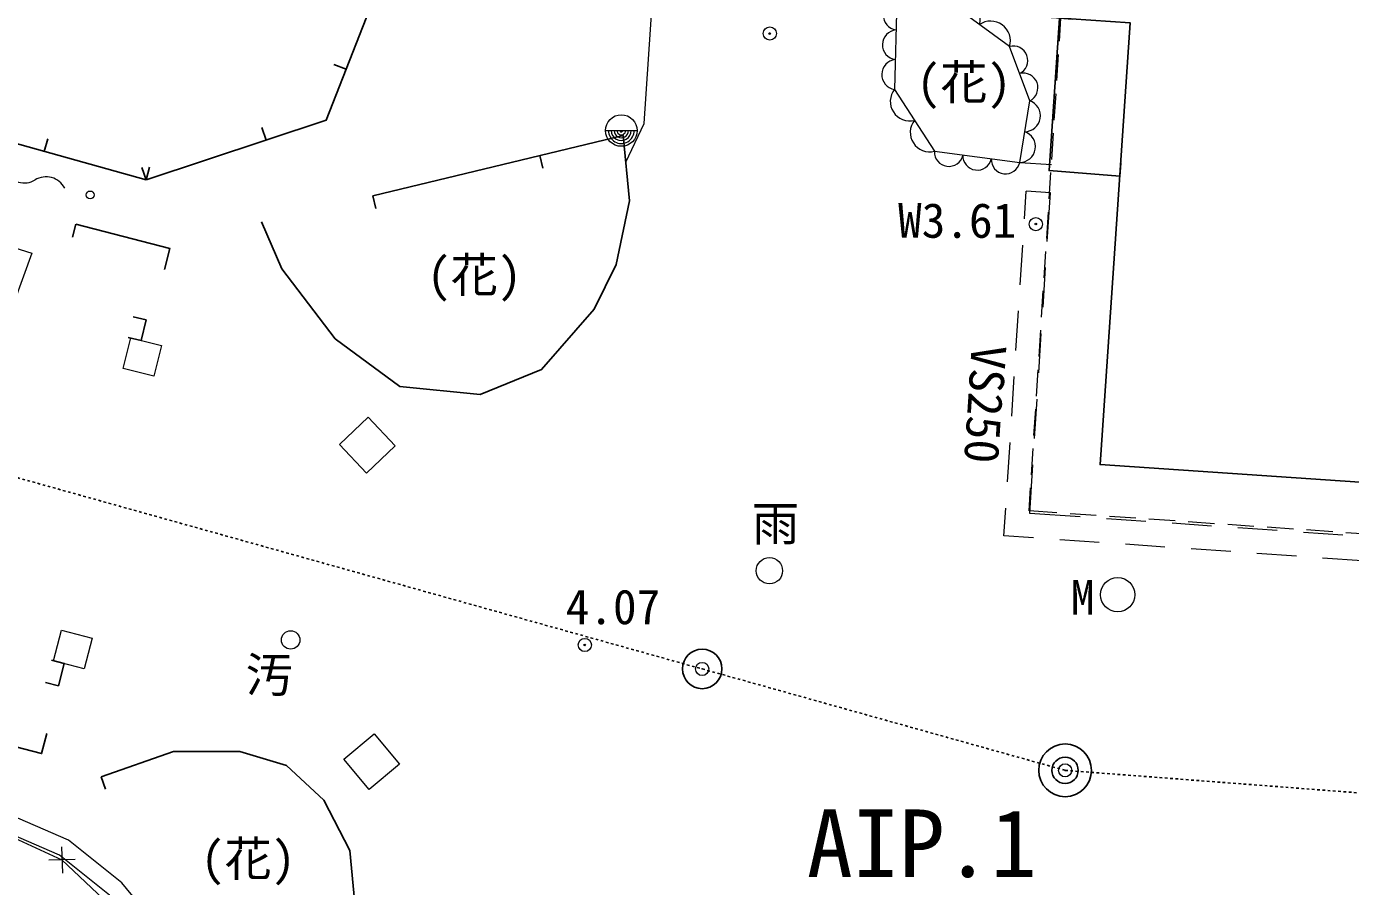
# Model space of a CAD drawing. Units: millimetres on the paper. Extents: x -630 to 607, y -589 to 603.
# Drawn here: x -236.6 to -186.4, y 12.1 to 44.7 of the extents above; entities that cross this region are included whole.
import ezdxf
from ezdxf.enums import TextEntityAlignment as Align

# ---------------------------------------------------------------- set-up
doc = ezdxf.new("R2010")
doc.units = ezdxf.units.MM
doc.header["$PDMODE"] = 32
doc.header["$PDSIZE"] = 0.5
doc.linetypes.add('CHAIN', pattern=[18.5, 12, -1.5, 3.5, -1.5])
doc.layers.add('0-0', color=7, linetype='Continuous')
for name, color, linetype, lineweight in [('0-1_S-BMK-SRVR', 3, 'Continuous', 13), ('0-3_S-BMK-HTXT', 7, 'Continuous', 13), ('0-4_S-BMK', 2, 'CHAIN', 25), ('0-8_S-BGD', 7, 'Continuous', 13), ('0-9_S-BGD-HTXT', 7, 'Continuous', 13), ('0-A_S-BGD-TXT', 7, 'Continuous', 13)]:
    doc.layers.add(name, color=color, linetype=linetype, lineweight=lineweight)
doc.styles.add('ＭＳ ゴシック', font='')
doc.styles.get('ＭＳ ゴシック').set_extended_font_data('MS Gothic')

# ---------------------------------------------------------------- blocks, each defined once
blk = doc.blocks.new('~1384')
at = {"layer": '0-8_S-BGD'}
blk.add_lwpolyline([(49469290, -156912114), (49470610, -156913739), (49469438, -156914615), (49468143.8, -156913090), (49468300, -156912957)], dxfattribs=at)
blk = doc.blocks.new('~1377')
at = {"layer": '0-8_S-BGD'}
blk.add_lwpolyline([(49480970.7, -156918514.5), (49481669, -156918092), (49484981, -156913746), (49488392, -156909493), (49489035, -156909365), (49495663, -156901697), (49497883.7, -156899021.5)], dxfattribs=at)
blk = doc.blocks.new('~1259')
at = {"layer": '0-8_S-BGD'}
blk.add_lwpolyline([(49465798, -156927998), (49465448, -156924656), (49465050, -156923423), (49464302, -156922275)], dxfattribs=at)
blk = doc.blocks.new('~1258')
at = {"layer": '0-8_S-BGD'}
blk.add_lwpolyline([(49465440.4, -156927750.8), (49465123, -156924724), (49464750, -156923566), (49464025, -156922455)], dxfattribs=at)
blk = doc.blocks.new('~1122')
at = {"layer": '0-8_S-BGD'}
for p, q in [((49486690.9, -156923585.3), (49487010, -156923164)), ((49485936.2, -156924581.8), (49486389, -156923983.9)), ((49485181.4, -156925578.2), (49485634.3, -156924980.3)), ((49484426.7, -156926574.7), (49484879.6, -156925976.8)), ((49483672, -156927571.1), (49484124.8, -156926973.2)), ((49484491, -156929493.9), (49483895.6, -156929037.9)), ((49485483.4, -156930253.9), (49484888, -156929797.9)), ((49486475.8, -156931014), (49485880.4, -156930557.9)), ((49487468.2, -156931774), (49486872.8, -156931318)), ((49488460.6, -156932534.1), (49487865.2, -156932078)), ((49489453, -156933294.1), (49488857.6, -156932838.1)), ((49490445.4, -156934054.1), (49489850, -156933598.1)), ((49491290, -156934701), (49490842.3, -156934358.2))]:
    blk.add_line(p, q, dxfattribs=at)
blk.add_lwpolyline([(49483498.7, -156928733.8), (49483051, -156928391), (49483370.1, -156927969.7)], dxfattribs=at)
blk = doc.blocks.new('~1121')
at = {"layer": '0-8_S-BGD'}
for p, q in [((49486818.6, -156924179.1), (49487377, -156923442)), ((49486063.8, -156925175.5), (49486516.7, -156924577.7)), ((49485309.1, -156926171.9), (49485761.9, -156925574.1)), ((49484554.3, -156927168.3), (49485007.2, -156926570.5)), ((49485448.4, -156929647.7), (49484853, -156929191.6)), ((49486440.8, -156930407.7), (49485845.4, -156929951.7)), ((49487433.2, -156931167.8), (49486837.8, -156930711.7)), ((49488425.6, -156931927.8), (49487830.2, -156931471.8)), ((49489418, -156932687.8), (49488822.5, -156932231.8)), ((49490410.4, -156933447.9), (49489814.9, -156932991.9)), ((49491569.4, -156934335.5), (49490807.3, -156933751.9))]:
    blk.add_line(p, q, dxfattribs=at)
blk.add_lwpolyline([(49484456, -156928887.6), (49483694, -156928304), (49484252.4, -156927566.9)], dxfattribs=at)
blk = doc.blocks.new('~981')
at = {"layer": '0-8_S-BGD'}
blk.add_lwpolyline([(49471087, -156925679), (49470341, -156925764), (49470257, -156925019), (49471003, -156924934)], close=True, dxfattribs=at)
blk = doc.blocks.new('~904')
at = {"layer": '0-8_S-BGD', "lineweight": 25}
blk.add_lwpolyline([(49562028.2, -156972131.2), (49554975, -156981374), (49543491, -156972658), (49485320, -156928268), (49490417.8, -156921587.5), (49489227.2, -156920678.9), (49512551.6, -156890113.3), (49510305.1, -156888399), (49513599.7, -156884081.6), (49515736.3, -156885712), (49532300, -156864292.1), (49541550, -156871445), (49500010.3, -156925163.6), (49538154.9, -156954660.3), (49541959.9, -156949674.1), (49545457.1, -156952342.8), (49542012.2, -156956857.1)], close=True, dxfattribs=at)
blk = doc.blocks.new('~823')
at = {"layer": '0-8_S-BGD'}
for p, q in [((49489105.5, -156921136), (49489369.5, -156920787.5)), ((49488652.6, -156921733.8), (49488954.5, -156921335.3)), ((49488199.7, -156922331.7), (49488501.7, -156921933.1)), ((49487746.9, -156922929.5), (49488048.8, -156922531)), ((49487294, -156923527.4), (49487595.9, -156923128.8)), ((49486841.1, -156924125.2), (49487143.1, -156923726.6)), ((49486388.3, -156924723), (49486690.2, -156924324.5)), ((49485935.4, -156925320.9), (49486237.3, -156924922.3)), ((49485482.5, -156925918.7), (49485784.5, -156925520.2)), ((49485029.7, -156926516.5), (49485331.6, -156926118)), ((49484576.8, -156927114.4), (49484878.7, -156926715.8)), ((49484123.9, -156927712.2), (49484425.9, -156927313.7)), ((49484725.1, -156929036.2), (49484327.8, -156928732.7)), ((49485321.2, -156929491.5), (49484923.8, -156929188)), ((49485917.2, -156929946.8), (49485519.8, -156929643.3)), ((49486513.2, -156930402.1), (49486115.8, -156930098.5)), ((49487109.2, -156930857.3), (49486711.8, -156930553.8)), ((49487705.2, -156931312.6), (49487307.8, -156931009.1)), ((49488301.2, -156931767.9), (49487903.8, -156931464.4)), ((49488897.2, -156932223.2), (49488499.8, -156931919.7)), ((49489493.2, -156932678.5), (49489095.8, -156932374.9)), ((49490089.2, -156933133.7), (49489691.8, -156932830.2)), ((49490685.2, -156933589), (49490287.8, -156933285.5)), ((49491281.2, -156934044.3), (49490883.9, -156933740.8)), ((49492492.5, -156933741.3), (49492272.1, -156934029.8))]:
    blk.add_line(p, q, dxfattribs=at)
for points in [[(49484129.1, -156928580.9), (49483709, -156928260), (49483973, -156927911.5)], [(49492120.4, -156934228.5), (49491900, -156934517), (49491479.9, -156934196.1)]]:
    blk.add_lwpolyline(points, dxfattribs=at)
blk = doc.blocks.new('~782')
at = {"layer": '0-8_S-BGD'}
blk.add_lwpolyline([(49488261, -156920698), (49487766, -156919373), (49486960, -156918783), (49485990, -156920172), (49485974, -156921572), (49487207, -156922642), (49488012, -156921769)], close=True, dxfattribs=at)
for centre, radius, start, end in [((49487161.7, -156918930.3), 249.7, 323.73057, 143.86043), ((49486826.6, -156919034.2), 284.5, 62.02912, 228.11428), ((49486503.3, -156919497.2), 284.5, 62.02912, 228.11428), ((49487564.7, -156919225.3), 249.7, 323.73057, 143.86043), ((49487772.6, -156919748), 375.1, 309.96493, 91.00493), ((49486179.9, -156919960.2), 284.5, 62.02912, 228.11428), ((49486106, -156920523.4), 370, 108.2734, 250.41704), ((49488020.1, -156920410.5), 375.1, 309.96493, 91.00493), ((49488173.3, -156920959.8), 276.1, 262.34168, 71.48161), ((49486098, -156921223.4), 370, 108.2734, 250.41704), ((49488048.8, -156921495.3), 276.1, 262.34168, 71.48161), ((49486194.6, -156921732.9), 273.1, 143.89407, 314.2029), ((49486605.6, -156922089.6), 273.1, 143.89407, 314.2029), ((49487773.1, -156921952.5), 301.3, 237.11875, 37.52247), ((49487370.6, -156922389), 301.3, 237.11875, 37.52247), ((49487016.6, -156922446.2), 273.1, 143.89407, 314.2029)]:
    blk.add_arc(centre, radius, start, end, dxfattribs=at)
blk = doc.blocks.new('~748')
at = {"layer": '0-8_S-BGD'}
for p, q in [((49464870.9, -156923452.6), (49464607.1, -156923877.4)), ((49464951.4, -156923796.9), (49464526.6, -156923533.1))]:
    blk.add_line(p, q, dxfattribs=at)
blk.add_lwpolyline([(49445375, -156904170), (49446966, -156902907), (49464067.8, -156922584.5), (49464739, -156923665), (49465160, -156925466), (49465492, -156928097), (49466027, -156928082), (49466179, -156931289)], dxfattribs=at)
blk = doc.blocks.new('~733')
at = {"layer": '0-8_S-BGD'}
for centre in [(49456433, -156895494), (49457861.4, -156897124.3), (49459289.7, -156898754.5), (49460718.1, -156900384.8), (49462146.5, -156902015.1), (49463574.8, -156903645.4), (49465003.2, -156905275.6), (49466431.5, -156906905.9), (49467859.9, -156908536.2), (49469288.3, -156910166.5), (49470716.6, -156911796.7), (49472145, -156913427)]:
    blk.add_circle(centre, 75, dxfattribs=at)
for centre, start, end in [((49457164.1, -156895906.2), 174.8553, 267.59115), ((49457130.2, -156896712), 354.8553, 87.59115), ((49458592.5, -156897536.5), 174.8553, 267.59115), ((49458558.6, -156898342.3), 354.8553, 87.59115), ((49460020.9, -156899166.8), 174.8553, 267.59115), ((49459987, -156899972.6), 354.8553, 87.59115), ((49461449.2, -156900797.1), 174.8553, 267.59115), ((49461415.3, -156901602.9), 354.8553, 87.59115), ((49462877.6, -156902427.3), 174.8553, 267.59115), ((49462843.7, -156903233.1), 354.8553, 87.59115), ((49464305.9, -156904057.6), 174.8553, 267.59115), ((49464272.1, -156904863.4), 354.8553, 87.59115), ((49465734.3, -156905687.9), 174.8553, 267.59115), ((49465700.4, -156906493.7), 354.8553, 87.59115), ((49467162.7, -156907318.1), 174.8553, 267.59115), ((49467128.8, -156908123.9), 354.8553, 87.59115), ((49468591, -156908948.4), 174.8553, 267.59115), ((49468557.1, -156909754.2), 354.8553, 87.59115), ((49470019.4, -156910578.7), 174.8553, 267.59115), ((49469985.5, -156911384.5), 354.8553, 87.59115), ((49471447.8, -156912209), 174.8553, 267.59115), ((49471413.9, -156913014.8), 354.8553, 87.59115)]:
    blk.add_arc(centre, 403.3, start, end, dxfattribs=at)
blk = doc.blocks.new('~719')
at = {"layer": '0-8_S-BGD', "lineweight": 25}
for p, q in [((49489347.6, -156920770.8), (49489546.3, -156920922.5)), ((49488649.7, -156923904.5), (49488803.3, -156923707.3))]:
    blk.add_line(p, q, dxfattribs=at)
blk.add_lwpolyline([(49488649.7, -156923904.5), (49487587, -156923077), (49489347.6, -156920770.8)], dxfattribs=at)
blk = doc.blocks.new('~717')
at = {"layer": '0-8_S-BGD', "lineweight": 25}
for p, q in [((49476613, -156916399), (49476528, -156916634.1)), ((49479678.3, -156917507), (49479593.3, -156917742.1))]:
    blk.add_line(p, q, dxfattribs=at)
blk.add_lwpolyline([(49476613, -156916399), (49481211, -156918061), (49480626, -156919165), (49479751, -156920036), (49478934, -156920509), (49477469, -156920917), (49476234, -156920671), (49475045, -156919704), (49474518, -156918268), (49474408, -156916603), (49474580, -156915645)], dxfattribs=at)
blk = doc.blocks.new('~716')
at = {"layer": '0-8_S-BGD', "lineweight": 25}
for p, q in [((49471722.3, -156915992.4), (49471552.1, -156915809.3)), ((49471429.2, -156916264.7), (49471259.1, -156916081.5)), ((49471429.2, -156916264.7), (49471259.1, -156916081.5)), ((49471722.3, -156915992.4), (49471429.2, -156916264.7))]:
    blk.add_line(p, q, dxfattribs=at)
blk = doc.blocks.new('~715')
at = {"layer": '0-8_S-BGD', "lineweight": 25}
blk.add_line((49471611, -156913741), (49471425.4, -156913908.5), dxfattribs=at)
blk.add_lwpolyline([(49471611, -156913741), (49472847, -156915110), (49472544, -156915388)], dxfattribs=at)
blk = doc.blocks.new('~714')
at = {"layer": '0-8_S-BGD', "lineweight": 25}
for p, q in [((49466829.2, -156920579.2), (49466662.8, -156920392.6)), ((49466503.9, -156920869.2), (49466337.5, -156920682.7)), ((49466503.9, -156920869.2), (49466337.5, -156920682.7)), ((49466829.2, -156920579.2), (49466503.9, -156920869.2))]:
    blk.add_line(p, q, dxfattribs=at)
blk = doc.blocks.new('~713')
at = {"layer": '0-8_S-BGD', "lineweight": 25}
blk.add_lwpolyline([(49465823, -156921503), (49465530, -156921768), (49464278, -156920378), (49464463.8, -156920210.7)], dxfattribs=at)
blk = doc.blocks.new('~712')
at = {"layer": '0-8_S-BGD', "lineweight": 25}
for p, q in [((49473187, -156913774), (49473252, -156913532.6)), ((49477517, -156914113.5), (49477373, -156913909.2)), ((49475507.7, -156914399.3), (49475572.7, -156914157.9))]:
    blk.add_line(p, q, dxfattribs=at)
blk.add_lwpolyline([(49523215, -156860244), (49520471, -156866331), (49520050, -156867153), (49518947, -156869432), (49515863, -156873841), (49511503, -156878814), (49509470, -156880827), (49504986, -156885426), (49493694, -156895172), (49487162, -156902750), (49478366, -156913515), (49476668, -156914712), (49473187, -156913774)], dxfattribs=at)
blk = doc.blocks.new('~711')
at = {"layer": '0-8_S-BGD', "lineweight": 25}
for p, q in [((49466226, -156922759), (49466164.6, -156923001.3)), ((49466244, -156928844), (49466228.7, -156928594.5))]:
    blk.add_line(p, q, dxfattribs=at)
blk.add_lwpolyline([(49466226, -156922759), (49467638, -156923117), (49468689, -156923807), (49469283, -156924518), (49469514, -156925458), (49469397, -156926526), (49468542, -156928135), (49467683, -156928756), (49466244, -156928844)], dxfattribs=at)
blk = doc.blocks.new('~698')
at = {"layer": '0-8_S-BGD', "lineweight": 25}
for p, q in [((49471872.8, -156912257.1), (49472061.7, -156912093.4)), ((49473187, -156913774), (49473375.9, -156913610.3))]:
    blk.add_line(p, q, dxfattribs=at)
blk.add_lwpolyline([(49473187, -156913774), (49455445, -156893296), (49473265, -156879513)], dxfattribs=at)
blk = doc.blocks.new('111')
at = {"layer": '0-8_S-BGD'}
blk.add_line((49480981.7, -156917799.6), (49481482.3, -156918130.4), dxfattribs=at)
for centre, radius in [((49481232, -156917965), 300), ((49470663, -156922574), 175), ((49478970.5, -156926489), 250), ((49484236.5, -156930513.9), 324.9)]:
    blk.add_circle(centre, radius, dxfattribs=at)
for radius in [245.4, 190.9, 136.4, 81.8, 27.3]:
    blk.add_arc((49481232, -156917965), radius, 146.54333, 326.54333, dxfattribs=at)
at = {"layer": '0-A_S-BGD-TXT'}
for centre, radius in [((49484599, -156917983), 125), ((49484599, -156917983), 15), ((49486818, -156923786), 125), ((49486818, -156923786), 15), ((49475269, -156925732), 125), ((49475269, -156925732), 15)]:
    blk.add_circle(centre, radius, dxfattribs=at)
at = {"layer": '0-0'}
for name in ['~712', '~904', '~698', '~733', '~1377', '~748', '~1384', '~715', '~717', '~716', '~782', '~713', '~714', '~823', '~719', '~1258', '~1259', '~711', '~1122', '~1121', '~981']:
    blk.add_blockref(name, (0, 0), dxfattribs=at)
blk = doc.blocks.new('~554')
at = {"layer": '0-8_S-BGD'}
blk.add_lwpolyline([(49471260, -156916964), (49470851.6, -156916524.4), (49471291.2, -156916116), (49471699.6, -156916555.6)], close=True, dxfattribs=at)
blk = doc.blocks.new('~553')
at = {"layer": '0-8_S-BGD'}
blk.add_lwpolyline([(49467089.5, -156920871.1), (49466690.2, -156920423.3), (49467138, -156920024), (49467537.3, -156920471.8)], close=True, dxfattribs=at)
blk = doc.blocks.new('~552')
at = {"layer": '0-8_S-BGD'}
blk.add_lwpolyline([(49473483, -156919988), (49473612.4, -156920726.8), (49474351.1, -156920597.4), (49474221.8, -156919858.6)], close=True, dxfattribs=at)
blk = doc.blocks.new('平面図')
at = {"layer": '0-8_S-BGD'}
for p, q in [((49487207, -156922642), (49487688.4, -156923006.7)), ((49487377, -156923442), (49487010, -156923164))]:
    blk.add_line(p, q, dxfattribs=at)
at = {"layer": '0-0'}
for name in ['~554', '~552', '~553']:
    blk.add_blockref(name, (0, 0), dxfattribs=at)
at = {"layer": '0-8_S-BGD', "style": 'ＭＳ ゴシック'}
for s, rotation, p in [('(花)', 326.543, (49476352, -156918660.2)), ('(花)', 326.543, (49486122.3, -156920732.4)), ('汚', 326.543, (49469294.7, -156923095.4)), ('(花)', 326.543, (49466658.7, -156925539.5)), ('VS250', 232.859, (49484388.6, -156924897)), ('雨', 326.543, (49478895.8, -156925997.3)), ('M', 326.543, (49483174.7, -156930505.3))]:
    blk.add_text(s, height=659.8, rotation=rotation, dxfattribs=at).set_placement(p, align=Align.BOTTOM_LEFT)
blk = doc.blocks.new('標高')
at = {"layer": '0-9_S-BGD-HTXT', "style": 'ＭＳ ゴシック'}
for s, p in [('W3.61', (49484383.8, -156922726.4)), ('4.07', (49475075.1, -156925368.4))]:
    blk.add_text(s, height=659.8, rotation=326.543, dxfattribs=at).set_placement(p, align=Align.BOTTOM_LEFT)
blk = doc.blocks.new('路線図')
at = {"layer": '0-1_S-BMK-SRVR', "lineweight": 25}
for centre, radius in [((49476878, -156927341), 375), ((49481564, -156932745), 500), ((49481564, -156932745), 250)]:
    blk.add_circle(centre, radius, dxfattribs=at)
at = {"layer": '0-1_S-BMK-SRVR'}
for p in [(49476878, -156927341), (49481564, -156932745)]:
    blk.add_point(p, dxfattribs=at)
at = {"layer": '0-4_S-BMK'}
blk.add_lwpolyline([(49450670, -156897123), (49463774, -156912232), (49476878, -156927341), (49481564, -156932745), (49491709, -156940627), (49507502, -156952898), (49523295, -156965169), (49539088, -156977440), (49554881, -156989711), (49570674, -157001982), (49575638, -157005839), (49587175, -157013254), (49604000, -157024067), (49620824, -157034880), (49637649, -157045693), (49654474, -157056507), (49670876, -157067048)], dxfattribs=at)
at = {"layer": '0-3_S-BMK-HTXT', "style": 'ＭＳ ゴシック'}
blk.add_text('AIP.1', height=1283, rotation=326.543, dxfattribs=at).set_placement((49476144.5, -156932052.8), align=Align.BOTTOM_LEFT)

msp = doc.modelspace()

# ---------------------------------------------------------------- block references
at = {"layer": '0-0', "xscale": 0.002, "yscale": 0.002, "rotation": 33.45667}
for name in ['平面図', '111', '標高', '路線図']:
    msp.add_blockref(name, (-255798.432, 207316.394), dxfattribs=at)

doc.saveas('drawing.dxf')
